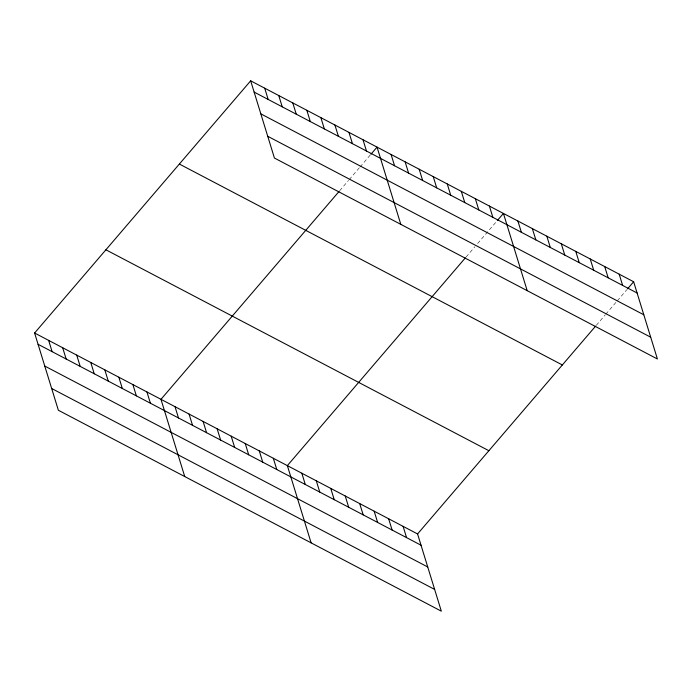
<?xml version="1.0" encoding="UTF-8"?>
<svg xmlns="http://www.w3.org/2000/svg" width="692" height="692" viewBox="0 0 692 692"><rect width="100%" height="100%" fill="white"/><g stroke="black" fill="none" stroke-linecap="round" stroke-linejoin="round"><path stroke-width="0.52" stroke-dasharray="3.46 2.59" d="M339.703 190.715L348.526 180.413M349.209 179.617L359.39 167.732M360.074 166.936L370.255 155.051M466.079 257.026L474.911 246.715M477.627 243.549L496.64 221.353M596.288 325.335L605.119 315.033M605.794 314.246L616.659 301.556M617.342 300.769L626.848 289.671"/><path stroke-width="1.04" d="M34.6 333.016L417.57 533.947L441.332 611.183L58.362 410.252L34.6 333.016L250.668 80.817L633.638 281.748L657.4 358.984L274.43 158.053L250.668 80.817M339.019 191.511L160.976 399.327L184.738 476.563M370.938 154.255L377.045 147.119L400.806 224.364M465.405 257.813L287.362 465.629L311.123 542.865M497.314 220.566L503.43 213.43L527.192 290.666M417.57 533.947L595.613 326.131M627.532 288.875L633.638 281.748M254.137 92.088L637.107 293.01M260.832 113.86L643.802 314.782M267.735 136.281L650.705 337.212M179.366 164.047L562.337 364.969M105.902 249.795L488.872 450.717M38.069 344.287L421.039 545.218M44.764 366.059L427.734 566.982M51.666 388.489L434.637 589.411M619.167 274.153L622.636 285.424M604.704 266.558L608.173 277.829M590.233 258.972L593.701 270.243M575.77 251.378L579.239 262.649M561.298 243.792L564.767 255.063M546.836 236.197L550.296 247.468M532.364 228.611L535.833 239.882M517.893 221.016L521.361 232.287M489.391 206.06L492.851 217.331M475.343 198.69L478.812 209.961M461.304 191.329L464.773 202.6M447.257 183.96L450.726 195.23M433.218 176.59L436.687 187.861M419.179 169.229L422.639 180.491M405.131 161.859L408.6 173.13M391.092 154.489L394.561 165.76M363.006 139.758L366.475 151.029M348.967 132.388L352.436 143.659M334.919 125.018L338.388 136.289M320.88 117.657L324.349 128.92M306.841 110.287L310.301 121.558M292.794 102.918L296.262 114.189M278.755 95.548L282.224 106.819M403.099 526.352L406.567 537.623M264.707 88.187L268.176 99.458M388.636 518.766L392.105 530.037M374.164 511.172L377.633 522.443M359.702 503.586L363.162 514.857M345.23 495.991L348.699 507.262M330.767 488.405L334.227 499.676M316.296 480.81L319.765 492.081M301.824 473.224L305.293 484.495M273.314 458.26L276.783 469.531M259.275 450.899L262.744 462.169M245.236 443.529L248.696 454.8M231.189 436.159L234.657 447.43M217.15 428.798L220.618 440.06M203.111 421.428L206.571 432.699M189.063 414.058L192.532 425.329M175.024 406.688L178.493 417.959M146.938 391.957L150.406 403.228M132.899 384.588L136.359 395.859M118.851 377.227L122.32 388.489M104.812 369.857L108.281 381.128M90.773 362.487L94.233 373.758M76.725 355.126L80.194 366.388M62.687 347.756L66.155 359.027M48.639 340.386L52.108 351.657"/></g></svg>
